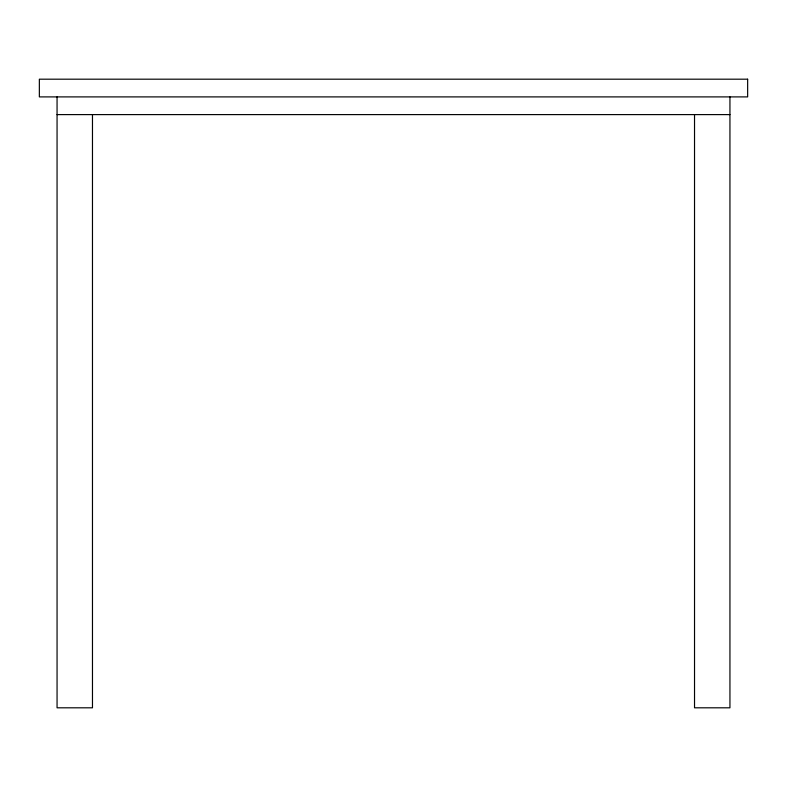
<?xml version="1.0" encoding="UTF-8"?>
<svg xmlns="http://www.w3.org/2000/svg" width="787" height="787" viewBox="0 0 787 787"><rect width="100%" height="100%" fill="white"/><g stroke="black" fill="none" stroke-linecap="round" stroke-linejoin="round"><path stroke-width="1.18" d="M57.057 114.607L729.942 114.607M729.942 96.899L729.942 707.808L694.528 707.808L694.528 114.607M92.472 114.607L92.472 707.808L57.057 707.808L57.057 96.899M747.65 79.192L39.35 79.192L39.35 96.899L747.65 96.899L747.65 79.192"/></g></svg>
